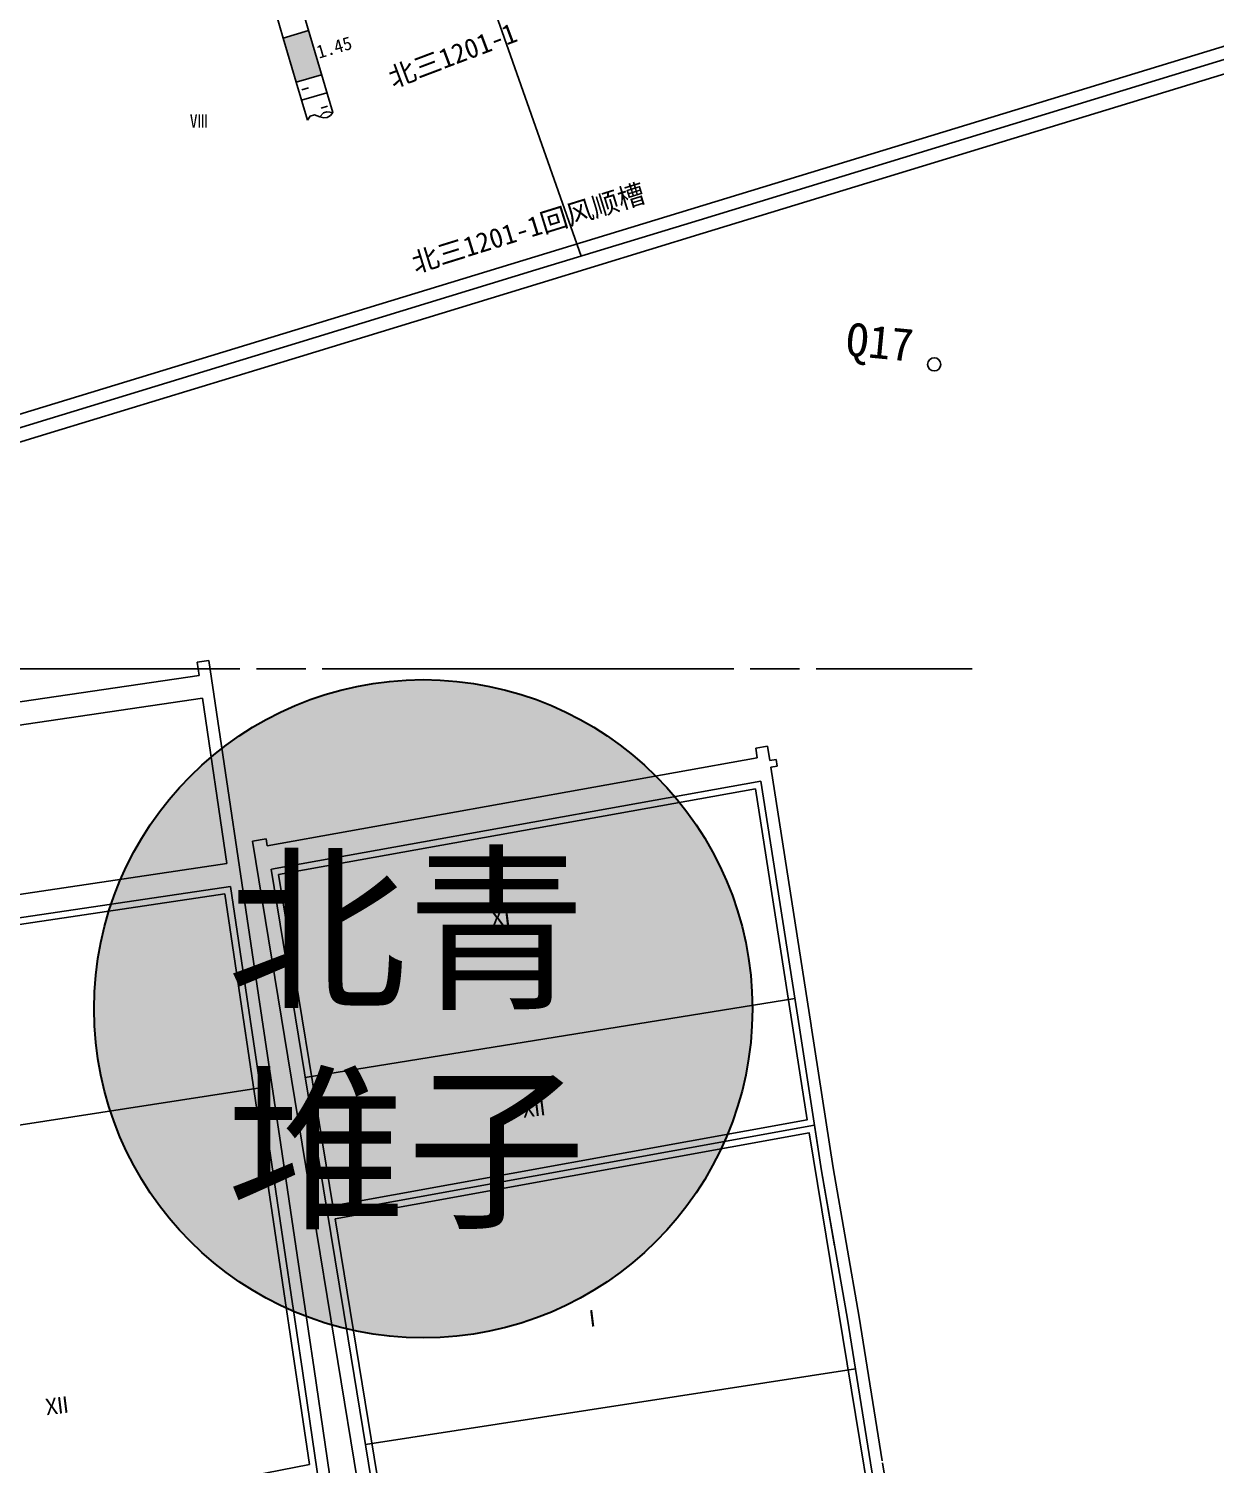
# Model space of a CAD drawing. Header units: millimetres. Extents: x 41513366 to 41522434, y 4590966 to 4600634.
# Drawn here: x 41520087.5 to 41520448, y 4597845 to 4598281.2 of the extents above; entities that cross this region are included whole.
import ezdxf

# ---------------------------------------------------------------- set-up
doc = ezdxf.new("R2010")
doc.units = ezdxf.units.MM
doc.linetypes.add('SJHD', pattern=[10, 8, -2])
doc.linetypes.add('新采区边界(5K)', pattern=[150, 125, -5, 15, -5])
for name, color, linetype, lineweight in [('12-1煤工作面小柱状', 7, 'Continuous', 18), ('12-1煤工作面编号', 7, 'Continuous', 18), ('12-1煤巷道', 5, 'Continuous', 18), ('12-1煤巷道名称', 5, 'Continuous', 18), ('12-2采区边界线', 7, 'Continuous', 18), ('12煤巷道', 7, 'Continuous', 18), ('2016年12煤进尺', 7, 'Continuous', 18), ('28.2607矿界拐点', 7, 'Continuous', 18), ('工作面月末位置', 7, 'Continuous', 18), ('采空区工作面颜色', 6, 'Continuous', 18)]:
    doc.layers.add(name, color=color, linetype=linetype, lineweight=lineweight)
doc.styles.add('仿宋_GB2312', font='')
doc.styles.add('正体', font='')
doc.styles.add('正等线体', font='simhei.ttf')
doc.styles.add('注记正等线体', font='simhei.ttf')
doc.styles.get('仿宋_GB2312').set_extended_font_data('宋体')
doc.styles.get('正体').set_extended_font_data('宋体')

msp = doc.modelspace()

# ---------------------------------------------------------------- hatches: boundary and pattern name
at = {"layer": '12-1煤工作面小柱状', "lineweight": -3}
msp.add_hatch(color=5, dxfattribs=at).paths.add_polyline_path([(41520172.5193, 4598280.6096), (41520164.8465, 4598278.3448), (41520168.8099, 4598264.9175), (41520176.4826, 4598267.1823)], flags=0)
at = {"layer": '2016年12煤进尺', "lineweight": 30, "ltscale": 2}
h = msp.add_hatch(color=256, dxfattribs=at)
h.set_gradient(color1=(255, 255, 0), color2=(0, 255, 0), tint=1)
edge = h.paths.add_edge_path()
edge.add_arc((41520207.356, 4597983.404), 100, 0, 360)

# ---------------------------------------------------------------- linework, layer by layer
at = {"layer": '12-1煤工作面小柱状', "color": 5, "lineweight": -3}
for p, q in [((41520170.5299, 4598262.6218), (41520172.4656, 4598263.1931)), ((41520176.3174, 4598257.0808), (41520178.253, 4598257.6521))]:
    msp.add_line(p, q, dxfattribs=at)
for points in [[(41520179.8798, 4598255.6732), (41520169.1221, 4598292.1187)], [(41520161.4494, 4598289.8539), (41520164.8465, 4598278.3448), (41520168.8099, 4598264.9175), (41520176.4826, 4598267.1823)], [(41520164.8465, 4598278.3448), (41520172.5193, 4598280.6096)], [(41520168.8099, 4598264.9175), (41520172.207, 4598253.4084)], [(41520170.4139, 4598259.4834), (41520178.0866, 4598261.7482)], [(41520172.207, 4598253.4084), (41520172.973, 4598254.5685), (41520174.3237, 4598254.9672), (41520175.9283, 4598254.4297), (41520177.2003, 4598254.111), (41520178.1723, 4598254.1614), (41520179.1475, 4598254.8535), (41520179.8798, 4598255.6732), (41520178.1218, 4598255.9638), (41520177.0503, 4598255.5978), (41520175.9283, 4598254.4297)]]:
    msp.add_lwpolyline(points, dxfattribs=at)
at = {"layer": '12-1煤巷道', "lineweight": -3}
for points in [[(41520291.2082, 4598223.0413), (41520463.2107, 4598275.6278)], [(41520292.4361, 4598219.0248), (41520464.4387, 4598271.6113)], [(41520241.5948, 4598207.9299), (41520291.2062, 4598223.0403)], [(41520242.8392, 4598203.8612), (41520292.4341, 4598219.0238)], [(41520168.5492, 4598185.5403), (41520241.6113, 4598207.8776)], [(41520169.78, 4598181.5247), (41520242.8392, 4598203.8612)], [(41520094.0672, 4598162.7689), (41520168.5492, 4598185.5403)], [(41520094.0672, 4598162.7689), (41520168.5492, 4598185.5403)], [(41520094.0672, 4598162.7689), (41520168.5492, 4598185.5403)], [(41520094.0672, 4598162.7689), (41520168.5492, 4598185.5403)], [(41520095.2952, 4598158.7524), (41520169.78, 4598181.5247)], [(41520095.2952, 4598158.7524), (41520169.78, 4598181.5247)], [(41520095.2952, 4598158.7524), (41520169.78, 4598181.5247)], [(41520095.2952, 4598158.7524), (41520169.78, 4598181.5247)], [(41520012.2977, 4598137.7694), (41520094.0672, 4598162.7689)], [(41520013.5257, 4598133.753), (41520095.2952, 4598158.7524)]]:
    msp.add_lwpolyline(points, dxfattribs=at)
at = {"layer": '12-2采区边界线', "linetype": '新采区边界(5K)', "lineweight": -3}
msp.add_line((41517776.6939, 4598086.673), (41520374.1355, 4598086.673), dxfattribs=at)
at = {"layer": '12煤巷道', "color": 7, "lineweight": -3}
for p, q in [((41520138.68, 4598088.6702), (41520142.2411, 4598089.1979)), ((41520000.8332, 4598064.2021), (41520139.2663, 4598084.7134)), ((41520001.8636, 4598057.2784), (41520140.2923, 4598077.789)), ((41520159.9637, 4598032.9354), (41520308.841, 4598059.6435)), ((41520308.3765, 4598062.6081), (41520311.9208, 4598063.2439)), ((41520314.5865, 4598059.136), (41520312.6134, 4598058.8235)), ((41520314.8994, 4598057.1607), (41520312.923, 4598056.8476)), ((41520314.5865, 4598059.136), (41520314.8994, 4598057.1607)), ((41520161.235, 4598025.8486), (41520309.9558, 4598052.5286)), ((41520155.4766, 4598034.3409), (41520159.6211, 4598035.0215)), ((41520147.7421, 4598027.5095), (41520009.3673, 4598006.8881)), ((41520148.768, 4598020.5851), (41520010.399, 4597999.9645)), ((41520328.3785, 4597934.1905), (41520326.2537, 4597947.9938)), ((41520332.3463, 4597911.41), (41520328.3785, 4597934.1905))]:
    msp.add_line(p, q, dxfattribs=at)
for points in [[(41520139.2663, 4598084.7134), (41520138.68, 4598088.6702)], [(41520147.7421, 4598027.5095), (41520140.2923, 4598077.789)], [(41520308.841, 4598059.6435), (41520308.3765, 4598062.6081)], [(41520312.6134, 4598058.8235), (41520311.9208, 4598063.2439)], [(41520325.2316, 4597978.2928), (41520312.923, 4598056.8476)], [(41520369.6806, 4597684.334), (41520363.1898, 4597723.6617), (41520358.2265, 4597753.9722), (41520349.1215, 4597809.5842), (41520343.247, 4597845.4486), (41520336.2269, 4597889.1297), (41520328.3785, 4597934.1905), (41520321.6884, 4597977.6497), (41520309.9558, 4598052.5286)], [(41520239.9917, 4597519.6475), (41520232.452, 4597565.3335), (41520224.8758, 4597611.387), (41520217.2667, 4597657.7006), (41520209.8686, 4597702.8004), (41520202.1287, 4597749.9308), (41520195.5416, 4597790.0763), (41520188.4056, 4597833.5673), (41520180.3916, 4597882.3982), (41520173.8126, 4597922.4872), (41520166.2413, 4597968.7899), (41520155.4766, 4598034.3409)], [(41520159.9637, 4598032.9354), (41520159.6211, 4598035.0215)], [(41520272.5101, 4597347.4375), (41520265.8491, 4597388.0005), (41520259.1411, 4597428.8206), (41520251.5991, 4597474.7246), (41520244.1363, 4597520.3278), (41520236.596, 4597566.0174), (41520229.0201, 4597612.0688), (41520221.4111, 4597658.3816), (41520214.0132, 4597703.4803), (41520206.2731, 4597750.6115), (41520199.6862, 4597790.7563), (41520192.5502, 4597834.2473), (41520184.5362, 4597883.0783), (41520177.9572, 4597923.1673), (41520170.3863, 4597969.4677), (41520161.1306, 4598025.8298)], [(41520331.8793, 4597935.1105), (41520325.246, 4597978.2006)], [(41520346.8008, 4597846.0234), (41520339.7776, 4597889.7242), (41520331.8793, 4597935.1105)], [(41520373.233, 4597684.9174), (41520366.742, 4597724.2464), (41520361.7792, 4597754.5539), (41520352.6742, 4597810.1659), (41520346.8914, 4597845.4702)]]:
    msp.add_lwpolyline(points, dxfattribs=at)
for points in [[(41520180.926, 4597828.0909), (41520174.2243, 4597873.919), (41520169.0721, 4597908.5223, 0.00004122), (41520169.0721, 4597908.5224), (41520164.0681, 4597942.0923), (41520157.3042, 4597987.5359), (41520142.2411, 4598089.1979)], [(41520177.3656, 4597827.5585), (41520170.6629, 4597873.3934), (41520165.5114, 4597907.9919), (41520160.5074, 4597941.5617, -0.00005359), (41520160.5073, 4597941.5622), (41520153.7433, 4597987.0062, -0.00016509), (41520153.7431, 4597987.0079), (41520148.768, 4598020.5851)]]:
    msp.add_lwpolyline(points, format="xyb", dxfattribs=at)
at = {"layer": '2016年12煤进尺', "lineweight": 30, "ltscale": 2}
msp.add_circle((41520207.356, 4597983.404), 100, dxfattribs=at)
at = {"layer": '28.2607矿界拐点', "lineweight": -3}
msp.add_circle((41520362.6, 4598179.2), 2, dxfattribs=at)
msp.add_circle((41520362.6, 4598179.2), 2, dxfattribs=at)
at = {"layer": '工作面月末位置', "color": 102, "lineweight": -3, "ltscale": 0.5}
msp.add_line((41520255.3253, 4598212.1119), (41520205.4708, 4598353.6822), dxfattribs=at)
at = {"layer": '工作面月末位置', "color": 102, "lineweight": -3}
msp.add_lwpolyline([(41520171.5159, 4597962.5594), (41520320.2957, 4597986.538)], dxfattribs=at)
at = {"layer": '工作面月末位置', "color": 20, "lineweight": -3}
for points in [[(41520019.7036, 4597938.0266), (41520157.8574, 4597959.3661)], [(41520189.793, 4597851.0473), (41520338.6546, 4597874.0237)]]:
    msp.add_lwpolyline(points, dxfattribs=at)
at = {"layer": '采空区工作面颜色', "color": 102, "lineweight": -3}
for points in [[(41519752.698, 4598211.0799), (41520708.7478, 4598503.3664), (41520750.2644, 4598367.5717), (41519794.1224, 4598075.2416)], [(41520163.4229, 4598024.2091), (41520308.2949, 4598050.1987), (41520323.9769, 4597949.6138), (41520179.9278, 4597923.5117)]]:
    msp.add_lwpolyline(points, close=True, dxfattribs=at)
at = {"layer": '采空区工作面颜色', "color": 20, "lineweight": -3}
for points in [[(41520012.6731, 4597998.2813), (41520147.0833, 4598018.312), (41520172.7924, 4597844.9823), (41520039.5076, 4597818.8986)], [(41520180.5744, 4597919.5638), (41520324.61, 4597945.6634), (41520432.2193, 4597291.2341), (41520286.8224, 4597270.3082)]]:
    msp.add_lwpolyline(points, close=True, dxfattribs=at)
at = {"layer": '采空区工作面颜色', "color": 7, "lineweight": -3}
msp.add_lwpolyline([(41520178.2831, 4597921.1811), (41520326.2537, 4597947.9938)], dxfattribs=at)

# ---------------------------------------------------------------- texts
at = {"layer": '12-1煤工作面小柱状', "color": 5, "lineweight": -3, "insert": (41520175.1058, 4598273.9526), "char_height": 4, "width": 10.674157, "attachment_point": 4, "rotation": 16.44514, "style": '注记正等线体'}
msp.add_mtext('1.45', dxfattribs=at)
at = {"layer": '12-1煤工作面编号', "linetype": 'SJHD', "lineweight": -3, "insert": (41520217.5149, 4598269.7774), "char_height": 6, "width": 234.47629, "attachment_point": 8, "rotation": 20.62071, "style": '正等线体'}
msp.add_mtext('{\\fSimSun|b0|i0|c134|p49;\\C5;北三1201-1}', dxfattribs=at)
at = {"layer": '12-1煤巷道名称', "lineweight": -3, "insert": (41520203.2262, 4598212.6175), "char_height": 6, "width": 200.247041, "attachment_point": 1, "rotation": 17.217989, "style": '正等线体'}
msp.add_mtext('北三1201-1回风顺槽', dxfattribs=at)
at = {"layer": '2016年12煤进尺', "lineweight": -3, "ltscale": 2, "insert": (41520147.7421, 4598027.5095), "char_height": 40, "width": 217.41152, "attachment_point": 1, "style": '仿宋_GB2312'}
msp.add_mtext('北青\\P堆子', dxfattribs=at)
at = {"layer": '28.2607矿界拐点', "lineweight": -3, "insert": (41520335.1846, 4598179.4685), "char_height": 10, "width": 31.670705, "attachment_point": 7, "rotation": 354.477085, "style": '正体'}
msp.add_mtext('Q17', dxfattribs=at)
msp.add_mtext('Q17', dxfattribs=at)
at = {"layer": '工作面月末位置', "color": 102, "lineweight": -3, "ltscale": 0.5, "insert": (41520136.5423, 4598255.151), "char_height": 4, "width": 117.78319, "attachment_point": 1, "style": '正等线体'}
msp.add_mtext('{\\fSimSun|b0|i0|c134|p49;Ⅷ}', dxfattribs=at)
at = {"layer": '工作面月末位置', "color": 102, "lineweight": -3, "char_height": 5, "attachment_point": 1, "rotation": 7.117915, "style": '正体'}
for s, insert, width in [('Ⅺ', (41520227.1621, 4598013.1908), 66.098636), ('Ⅻ', (41520237.246, 4597955.2523), 85.198286)]:
    msp.add_mtext(s, dxfattribs=dict(at, insert=insert, width=width))
at = {"layer": '工作面月末位置', "color": 20, "lineweight": -3, "char_height": 5, "width": 85.198286, "attachment_point": 1, "rotation": 7.117915, "style": '正体'}
for s, insert in [('Ⅰ', (41520254.9956, 4597891.4215)), ('Ⅻ', (41520092.4012, 4597864.8672))]:
    msp.add_mtext(s, dxfattribs=dict(at, insert=insert))

doc.saveas('drawing.dxf')
